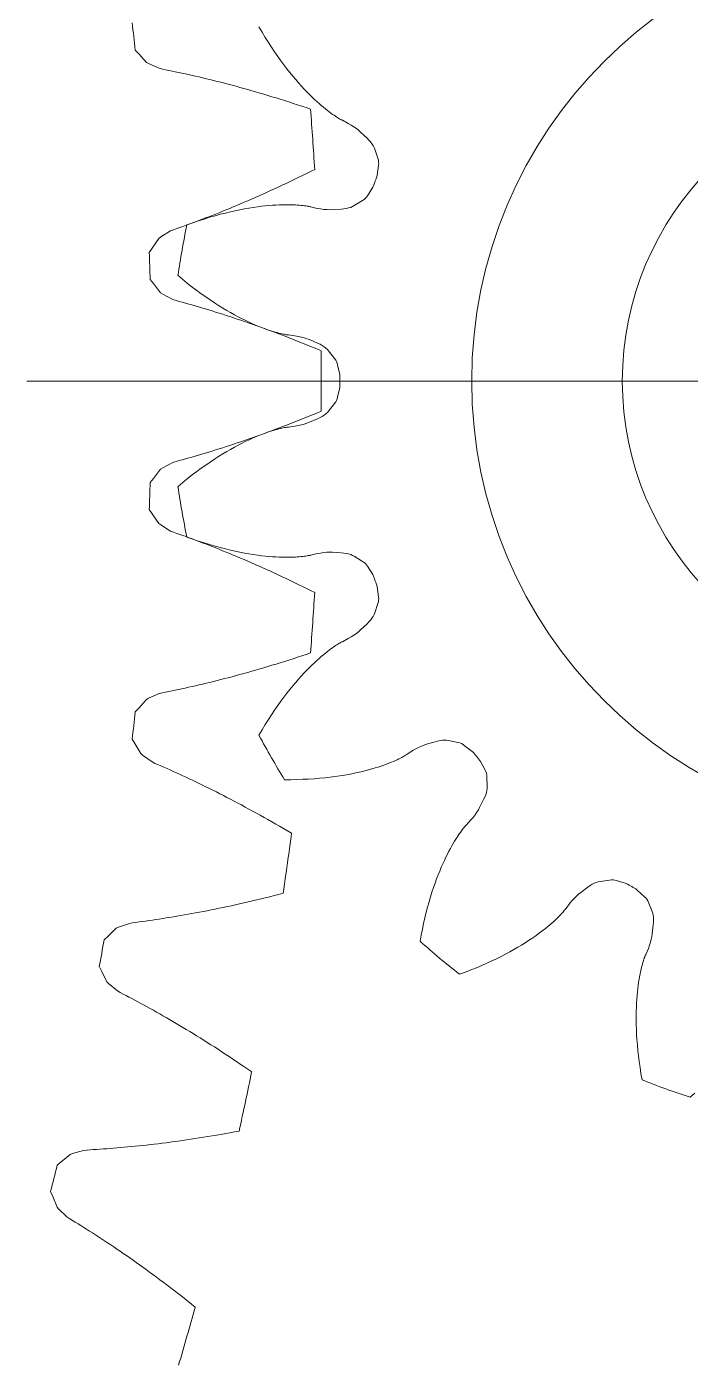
# Model space of a CAD drawing. Header units: millimetres. Extents: x 278858 to 279223, y 218711 to 219074.
# Drawn here: x 278971.36 to 278980.17, y 218907.76 to 218925.53 of the extents above; entities that cross this region are included whole.
import ezdxf

# ---------------------------------------------------------------- set-up
doc = ezdxf.new("R2010")
doc.units = ezdxf.units.MM
doc.header["$LTSCALE"] = 2
doc.layers.add('AM_9', color=251, linetype='Continuous', lineweight=15)

msp = doc.modelspace()

# ---------------------------------------------------------------- linework, layer by layer
at = {"layer": 'AM_9'}
for p, q in [((278974.445, 218925.53), (278974.487, 218925.459)), ((278974.487, 218925.459), (278974.529, 218925.39)), ((278974.529, 218925.39), (278974.57, 218925.323)), ((278972.848, 218925.171), (278972.8, 218925.221)), ((278974.57, 218925.323), (278974.612, 218925.259)), ((278974.612, 218925.259), (278974.653, 218925.197)), ((278974.653, 218925.197), (278974.694, 218925.137)), ((278972.951, 218925.057), (278972.848, 218925.171)), ((278972.979, 218925.041), (278972.951, 218925.057)), ((278973.12, 218924.979), (278972.979, 218925.041)), ((278974.694, 218925.137), (278974.735, 218925.08)), ((278974.735, 218925.08), (278974.776, 218925.025)), ((278974.776, 218925.025), (278974.816, 218924.973)), ((278973.162, 218924.968), (278973.12, 218924.979)), ((278973.204, 218924.96), (278973.162, 218924.968)), ((278973.247, 218924.952), (278973.204, 218924.96)), ((278973.29, 218924.943), (278973.247, 218924.952)), ((278973.333, 218924.934), (278973.29, 218924.943)), ((278973.377, 218924.925), (278973.333, 218924.934)), ((278973.421, 218924.915), (278973.377, 218924.925)), ((278973.466, 218924.905), (278973.421, 218924.915)), ((278973.511, 218924.895), (278973.466, 218924.905)), ((278973.557, 218924.885), (278973.511, 218924.895)), ((278973.603, 218924.874), (278973.557, 218924.885)), ((278973.65, 218924.864), (278973.603, 218924.874)), ((278973.697, 218924.852), (278973.65, 218924.864)), ((278973.744, 218924.841), (278973.697, 218924.852)), ((278973.792, 218924.829), (278973.744, 218924.841)), ((278973.84, 218924.817), (278973.792, 218924.829)), ((278974.816, 218924.973), (278974.855, 218924.922)), ((278974.855, 218924.922), (278974.894, 218924.874)), ((278974.894, 218924.874), (278974.933, 218924.829)), ((278974.933, 218924.829), (278974.971, 218924.785)), ((278973.889, 218924.805), (278973.84, 218924.817)), ((278973.939, 218924.793), (278973.889, 218924.805)), ((278973.988, 218924.78), (278973.939, 218924.793)), ((278974.038, 218924.767), (278973.988, 218924.78)), ((278974.089, 218924.753), (278974.038, 218924.767)), ((278974.14, 218924.74), (278974.089, 218924.753)), ((278974.191, 218924.726), (278974.14, 218924.74)), ((278974.243, 218924.711), (278974.191, 218924.726)), ((278974.295, 218924.697), (278974.243, 218924.711)), ((278974.348, 218924.682), (278974.295, 218924.697)), ((278974.401, 218924.666), (278974.348, 218924.682)), ((278974.455, 218924.651), (278974.401, 218924.666)), ((278974.509, 218924.635), (278974.455, 218924.651)), ((278974.971, 218924.785), (278975.008, 218924.744)), ((278975.008, 218924.744), (278975.044, 218924.704)), ((278975.044, 218924.704), (278975.08, 218924.667)), ((278975.08, 218924.667), (278975.114, 218924.632)), ((278974.563, 218924.619), (278974.509, 218924.635)), ((278974.618, 218924.602), (278974.563, 218924.619)), ((278974.673, 218924.585), (278974.618, 218924.602)), ((278974.728, 218924.568), (278974.673, 218924.585)), ((278974.784, 218924.551), (278974.728, 218924.568)), ((278974.841, 218924.533), (278974.784, 218924.551)), ((278974.898, 218924.514), (278974.841, 218924.533)), ((278974.955, 218924.496), (278974.898, 218924.514)), ((278975.013, 218924.477), (278974.955, 218924.496)), ((278975.071, 218924.458), (278975.013, 218924.477)), ((278975.114, 218924.632), (278975.148, 218924.599)), ((278975.148, 218924.599), (278975.181, 218924.567)), ((278975.181, 218924.567), (278975.213, 218924.538)), ((278975.213, 218924.538), (278975.243, 218924.511)), ((278975.243, 218924.511), (278975.273, 218924.485)), ((278975.273, 218924.485), (278975.301, 218924.461)), ((278975.129, 218924.438), (278975.071, 218924.458)), ((278975.301, 218924.461), (278975.328, 218924.44)), ((278975.328, 218924.44), (278975.353, 218924.419)), ((278975.353, 218924.419), (278975.378, 218924.401)), ((278975.378, 218924.401), (278975.401, 218924.384)), ((278975.401, 218924.384), (278975.422, 218924.368)), ((278975.422, 218924.368), (278975.442, 218924.355)), ((278975.442, 218924.355), (278975.461, 218924.342)), ((278975.461, 218924.342), (278975.478, 218924.331)), ((278975.478, 218924.331), (278975.493, 218924.322)), ((278975.493, 218924.322), (278975.507, 218924.313)), ((278975.507, 218924.313), (278975.519, 218924.306)), ((278975.519, 218924.306), (278975.529, 218924.301)), ((278975.529, 218924.301), (278975.538, 218924.296)), ((278975.538, 218924.296), (278975.544, 218924.293)), ((278975.544, 218924.293), (278975.549, 218924.29)), ((278975.549, 218924.29), (278975.553, 218924.289)), ((278975.553, 218924.289), (278975.631, 218924.248)), ((278975.631, 218924.248), (278975.67, 218924.226)), ((278975.67, 218924.226), (278975.706, 218924.203)), ((278975.706, 218924.203), (278975.739, 218924.18)), ((278975.739, 218924.18), (278975.768, 218924.156)), ((278975.768, 218924.156), (278975.795, 218924.133)), ((278975.795, 218924.133), (278975.881, 218924.052)), ((278975.881, 218924.052), (278975.906, 218924.027)), ((278975.906, 218924.027), (278975.928, 218924.002)), ((278975.928, 218924.002), (278975.946, 218923.977)), ((278975.946, 218923.977), (278975.961, 218923.953)), ((278975.961, 218923.953), (278975.974, 218923.929)), ((278975.974, 218923.929), (278975.983, 218923.906)), ((278975.983, 218923.906), (278976.024, 218923.784)), ((278976.024, 218923.784), (278976.031, 218923.759)), ((278976.031, 218923.759), (278976.034, 218923.736)), ((278975.021, 218923.555), (278975.075, 218923.581)), ((278975.075, 218923.581), (278975.13, 218923.609)), ((278975.13, 218923.609), (278975.185, 218923.636)), ((278976.033, 218923.692), (278976.015, 218923.561)), ((278976.035, 218923.713), (278976.033, 218923.692)), ((278976.034, 218923.736), (278976.035, 218923.713)), ((278974.65, 218923.378), (278974.702, 218923.402)), ((278974.702, 218923.402), (278974.754, 218923.427)), ((278974.754, 218923.427), (278974.807, 218923.452)), ((278974.807, 218923.452), (278974.86, 218923.477)), ((278974.86, 218923.477), (278974.913, 218923.502)), ((278974.913, 218923.502), (278974.967, 218923.528)), ((278974.967, 218923.528), (278975.021, 218923.555)), ((278975.956, 218923.399), (278975.886, 218923.288)), ((278975.966, 218923.419), (278975.956, 218923.399)), ((278975.974, 218923.44), (278975.966, 218923.419)), ((278976.01, 218923.54), (278976.003, 218923.518)), ((278976.015, 218923.561), (278976.01, 218923.54)), ((278974.247, 218923.2), (278974.296, 218923.221)), ((278974.296, 218923.221), (278974.346, 218923.242)), ((278974.346, 218923.242), (278974.395, 218923.264)), ((278974.395, 218923.264), (278974.446, 218923.286)), ((278974.446, 218923.286), (278974.496, 218923.309)), ((278974.496, 218923.309), (278974.547, 218923.331)), ((278974.547, 218923.331), (278974.598, 218923.355)), ((278974.598, 218923.355), (278974.65, 218923.378)), ((278975.82, 218923.223), (278975.71, 218923.156)), ((278975.84, 218923.237), (278975.82, 218923.223)), ((278975.858, 218923.253), (278975.84, 218923.237)), ((278975.874, 218923.27), (278975.858, 218923.253)), ((278975.886, 218923.288), (278975.874, 218923.27)), ((278973.824, 218923.026), (278973.87, 218923.044)), ((278973.87, 218923.044), (278973.916, 218923.062)), ((278973.916, 218923.062), (278973.962, 218923.081)), ((278973.999, 218923.058), (278973.931, 218923.041)), ((278973.962, 218923.081), (278974.009, 218923.1)), ((278974.066, 218923.074), (278973.999, 218923.058)), ((278974.009, 218923.1), (278974.056, 218923.119)), ((278974.056, 218923.119), (278974.103, 218923.139)), ((278974.13, 218923.089), (278974.066, 218923.074)), ((278974.103, 218923.139), (278974.151, 218923.159)), ((278974.193, 218923.102), (278974.13, 218923.089)), ((278974.151, 218923.159), (278974.199, 218923.179)), ((278974.253, 218923.113), (278974.193, 218923.102)), ((278974.199, 218923.179), (278974.247, 218923.2)), ((278974.312, 218923.124), (278974.253, 218923.113)), ((278974.369, 218923.133), (278974.312, 218923.124)), ((278974.425, 218923.141), (278974.369, 218923.133)), ((278974.478, 218923.147), (278974.425, 218923.141)), ((278974.529, 218923.153), (278974.478, 218923.147)), ((278974.578, 218923.158), (278974.529, 218923.153)), ((278974.625, 218923.162), (278974.578, 218923.158)), ((278974.67, 218923.164), (278974.625, 218923.162)), ((278974.713, 218923.166), (278974.67, 218923.164)), ((278974.754, 218923.168), (278974.713, 218923.166)), ((278974.793, 218923.168), (278974.754, 218923.168)), ((278974.83, 218923.168), (278974.793, 218923.168)), ((278974.865, 218923.168), (278974.83, 218923.168)), ((278974.898, 218923.167), (278974.865, 218923.168)), ((278974.928, 218923.166), (278974.898, 218923.167)), ((278974.957, 218923.164), (278974.928, 218923.166)), ((278974.983, 218923.162), (278974.957, 218923.164)), ((278975.007, 218923.159), (278974.983, 218923.162)), ((278975.029, 218923.157), (278975.007, 218923.159)), ((278975.049, 218923.155), (278975.029, 218923.157)), ((278975.067, 218923.152), (278975.049, 218923.155)), ((278975.083, 218923.15), (278975.067, 218923.152)), ((278975.097, 218923.147), (278975.083, 218923.15)), ((278975.108, 218923.145), (278975.097, 218923.147)), ((278975.118, 218923.143), (278975.108, 218923.145)), ((278975.125, 218923.141), (278975.118, 218923.143)), ((278975.131, 218923.14), (278975.125, 218923.141)), ((278975.134, 218923.139), (278975.131, 218923.14)), ((278975.22, 218923.119), (278975.134, 218923.139)), ((278975.264, 218923.112), (278975.22, 218923.119)), ((278975.307, 218923.106), (278975.264, 218923.112)), ((278975.347, 218923.103), (278975.307, 218923.106)), ((278975.384, 218923.102), (278975.347, 218923.103)), ((278975.42, 218923.103), (278975.384, 218923.102)), ((278975.538, 218923.109), (278975.42, 218923.103)), ((278975.573, 218923.112), (278975.538, 218923.109)), ((278975.606, 218923.118), (278975.573, 218923.112)), ((278975.636, 218923.125), (278975.606, 218923.118)), ((278975.663, 218923.133), (278975.636, 218923.125)), ((278975.688, 218923.144), (278975.663, 218923.133)), ((278975.71, 218923.156), (278975.688, 218923.144)), ((278973.352, 218922.851), (278973.392, 218922.865)), ((278973.392, 218922.865), (278973.434, 218922.88)), ((278973.434, 218922.88), (278973.476, 218922.895)), ((278973.476, 218922.895), (278973.518, 218922.91)), ((278973.566, 218922.928), (278973.488, 218922.899)), ((278973.518, 218922.91), (278973.56, 218922.926)), ((278973.56, 218922.926), (278973.603, 218922.942)), ((278973.642, 218922.954), (278973.566, 218922.928)), ((278973.603, 218922.942), (278973.647, 218922.958)), ((278973.717, 218922.978), (278973.642, 218922.954)), ((278973.647, 218922.958), (278973.691, 218922.975)), ((278973.691, 218922.975), (278973.735, 218922.992)), ((278973.79, 218923.001), (278973.717, 218922.978)), ((278973.735, 218922.992), (278973.779, 218923.009)), ((278973.779, 218923.009), (278973.824, 218923.026)), ((278973.861, 218923.022), (278973.79, 218923.001)), ((278973.931, 218923.041), (278973.861, 218923.022)), ((278973.028, 218922.593), (278973.114, 218922.72)), ((278973.114, 218922.72), (278973.14, 218922.74)), ((278973.14, 218922.74), (278973.271, 218922.821)), ((278973.271, 218922.821), (278973.311, 218922.837)), ((278973.311, 218922.837), (278973.352, 218922.851)), ((278972.988, 218922.536), (278973.028, 218922.593)), ((278973.044, 218922.121), (278973, 218922.174)), ((278973.37, 218922.228), (278973.433, 218922.175)), ((278973.433, 218922.175), (278973.496, 218922.124)), ((278973.139, 218922), (278973.044, 218922.121)), ((278973.167, 218921.982), (278973.139, 218922)), ((278973.303, 218921.91), (278973.167, 218921.982)), ((278973.496, 218922.124), (278973.558, 218922.076)), ((278973.558, 218922.076), (278973.619, 218922.03)), ((278973.619, 218922.03), (278973.679, 218921.986)), ((278973.679, 218921.986), (278973.738, 218921.944)), ((278973.344, 218921.897), (278973.303, 218921.91)), ((278973.385, 218921.885), (278973.344, 218921.897)), ((278973.427, 218921.874), (278973.385, 218921.885)), ((278973.469, 218921.862), (278973.427, 218921.874)), ((278973.512, 218921.85), (278973.469, 218921.862)), ((278973.555, 218921.838), (278973.512, 218921.85)), ((278973.599, 218921.825), (278973.555, 218921.838)), ((278973.643, 218921.812), (278973.599, 218921.825)), ((278973.687, 218921.799), (278973.643, 218921.812)), ((278973.732, 218921.786), (278973.687, 218921.799)), ((278973.738, 218921.944), (278973.796, 218921.904)), ((278973.796, 218921.904), (278973.853, 218921.867)), ((278973.853, 218921.867), (278973.908, 218921.831)), ((278973.908, 218921.831), (278973.963, 218921.797)), ((278973.777, 218921.772), (278973.732, 218921.786)), ((278973.823, 218921.758), (278973.777, 218921.772)), ((278973.869, 218921.744), (278973.823, 218921.758)), ((278973.916, 218921.729), (278973.869, 218921.744)), ((278973.963, 218921.714), (278973.916, 218921.729)), ((278973.963, 218921.797), (278974.016, 218921.765)), ((278974.01, 218921.699), (278973.963, 218921.714)), ((278974.058, 218921.683), (278974.01, 218921.699)), ((278974.016, 218921.765), (278974.068, 218921.736)), ((278974.106, 218921.667), (278974.058, 218921.683)), ((278974.068, 218921.736), (278974.118, 218921.708)), ((278974.155, 218921.651), (278974.106, 218921.667)), ((278974.118, 218921.708), (278974.167, 218921.681)), ((278974.204, 218921.634), (278974.155, 218921.651)), ((278974.167, 218921.681), (278974.215, 218921.657)), ((278974.253, 218921.617), (278974.204, 218921.634)), ((278974.215, 218921.657), (278974.261, 218921.634)), ((278974.261, 218921.634), (278974.306, 218921.613)), ((278974.303, 218921.6), (278974.253, 218921.617)), ((278974.354, 218921.583), (278974.303, 218921.6)), ((278974.306, 218921.613), (278974.349, 218921.593)), ((278974.349, 218921.593), (278974.39, 218921.575)), ((278974.404, 218921.565), (278974.354, 218921.583)), ((278974.39, 218921.575), (278974.43, 218921.558)), ((278974.455, 218921.547), (278974.404, 218921.565)), ((278974.43, 218921.558), (278974.468, 218921.543)), ((278974.507, 218921.528), (278974.455, 218921.547)), ((278974.468, 218921.543), (278974.504, 218921.529)), ((278974.504, 218921.529), (278974.539, 218921.516)), ((278974.559, 218921.509), (278974.507, 218921.528)), ((278974.539, 218921.516), (278974.572, 218921.505)), ((278974.611, 218921.49), (278974.559, 218921.509)), ((278974.572, 218921.505), (278974.603, 218921.495)), ((278974.603, 218921.495), (278974.632, 218921.486)), ((278974.664, 218921.47), (278974.611, 218921.49)), ((278974.632, 218921.486), (278974.659, 218921.478)), ((278974.659, 218921.478), (278974.685, 218921.47)), ((278974.717, 218921.45), (278974.664, 218921.47)), ((278974.685, 218921.47), (278974.708, 218921.464)), ((278974.708, 218921.464), (278974.73, 218921.459)), ((278974.77, 218921.43), (278974.717, 218921.45)), ((278974.73, 218921.459), (278974.75, 218921.455)), ((278974.75, 218921.455), (278974.767, 218921.451)), ((278974.767, 218921.451), (278974.783, 218921.448)), ((278974.783, 218921.448), (278974.797, 218921.445)), ((278974.797, 218921.445), (278974.808, 218921.443)), ((278974.808, 218921.443), (278974.818, 218921.442)), ((278974.824, 218921.409), (278974.77, 218921.43)), ((278974.818, 218921.442), (278974.826, 218921.441)), ((278974.879, 218921.388), (278974.824, 218921.409)), ((278974.826, 218921.441), (278974.831, 218921.44)), ((278974.831, 218921.44), (278974.835, 218921.44)), ((278974.835, 218921.44), (278974.922, 218921.429)), ((278974.933, 218921.367), (278974.879, 218921.388)), ((278974.922, 218921.429), (278974.966, 218921.421)), ((278974.988, 218921.345), (278974.933, 218921.367)), ((278974.966, 218921.421), (278975.008, 218921.412)), ((278975.044, 218921.323), (278974.988, 218921.345)), ((278975.008, 218921.412), (278975.047, 218921.401)), ((278975.1, 218921.3), (278975.044, 218921.323)), ((278975.047, 218921.401), (278975.082, 218921.389)), ((278975.082, 218921.389), (278975.115, 218921.377)), ((278975.156, 218921.277), (278975.1, 218921.3)), ((278975.115, 218921.377), (278975.224, 218921.33)), ((278975.212, 218921.254), (278975.156, 218921.277)), ((278975.224, 218921.33), (278975.256, 218921.315)), ((278975.256, 218921.315), (278975.285, 218921.299)), ((278975.285, 218921.299), (278975.311, 218921.282)), ((278975.311, 218921.282), (278975.334, 218921.264)), ((278975.269, 218921.23), (278975.212, 218921.254)), ((278975.334, 218921.264), (278975.353, 218921.246)), ((278975.353, 218921.246), (278975.37, 218921.227)), ((278975.37, 218921.227), (278975.45, 218921.127)), ((278975.45, 218921.127), (278975.465, 218921.106)), ((278975.465, 218921.106), (278975.476, 218921.086)), ((278975.476, 218921.086), (278975.485, 218921.064)), ((278975.485, 218921.064), (278975.49, 218921.043)), ((278975.49, 218921.043), (278975.518, 218920.915)), ((278975.518, 218920.915), (278975.521, 218920.893)), ((278983.271, 218920.828), (278971.361, 218920.828)), ((278975.518, 218920.742), (278975.49, 218920.614)), ((278975.521, 218920.764), (278975.518, 218920.742)), ((278975.521, 218920.893), (278975.521, 218920.87)), ((278975.521, 218920.787), (278975.521, 218920.764)), ((278975.476, 218920.571), (278975.465, 218920.55)), ((278975.485, 218920.592), (278975.476, 218920.571)), ((278975.49, 218920.614), (278975.485, 218920.592)), ((278975.1, 218920.357), (278975.156, 218920.38)), ((278975.156, 218920.38), (278975.212, 218920.403)), ((278975.212, 218920.403), (278975.269, 218920.427)), ((278975.334, 218920.392), (278975.311, 218920.375)), ((278975.353, 218920.411), (278975.334, 218920.392)), ((278975.37, 218920.429), (278975.353, 218920.411)), ((278975.45, 218920.53), (278975.37, 218920.429)), ((278975.465, 218920.55), (278975.45, 218920.53)), ((278974.664, 218920.187), (278974.717, 218920.207)), ((278974.717, 218920.207), (278974.77, 218920.227)), ((278974.75, 218920.202), (278974.73, 218920.198)), ((278974.767, 218920.206), (278974.75, 218920.202)), ((278974.783, 218920.209), (278974.767, 218920.206)), ((278974.77, 218920.227), (278974.824, 218920.248)), ((278974.797, 218920.212), (278974.783, 218920.209)), ((278974.808, 218920.213), (278974.797, 218920.212)), ((278974.818, 218920.215), (278974.808, 218920.213)), ((278974.826, 218920.216), (278974.818, 218920.215)), ((278974.824, 218920.248), (278974.879, 218920.269)), ((278974.831, 218920.216), (278974.826, 218920.216)), ((278974.835, 218920.217), (278974.831, 218920.216)), ((278974.922, 218920.228), (278974.835, 218920.217)), ((278974.879, 218920.269), (278974.933, 218920.29)), ((278974.966, 218920.236), (278974.922, 218920.228)), ((278974.933, 218920.29), (278974.988, 218920.312)), ((278975.008, 218920.245), (278974.966, 218920.236)), ((278974.988, 218920.312), (278975.044, 218920.334)), ((278975.047, 218920.256), (278975.008, 218920.245)), ((278975.044, 218920.334), (278975.1, 218920.357)), ((278975.082, 218920.267), (278975.047, 218920.256)), ((278975.115, 218920.28), (278975.082, 218920.267)), ((278975.224, 218920.327), (278975.115, 218920.28)), ((278975.256, 218920.342), (278975.224, 218920.327)), ((278975.285, 218920.358), (278975.256, 218920.342)), ((278975.311, 218920.375), (278975.285, 218920.358)), ((278974.155, 218920.006), (278974.204, 218920.022)), ((278974.204, 218920.022), (278974.253, 218920.039)), ((278974.261, 218920.023), (278974.215, 218920)), ((278974.253, 218920.039), (278974.303, 218920.057)), ((278974.306, 218920.044), (278974.261, 218920.023)), ((278974.303, 218920.057), (278974.354, 218920.074)), ((278974.349, 218920.064), (278974.306, 218920.044)), ((278974.39, 218920.082), (278974.349, 218920.064)), ((278974.354, 218920.074), (278974.404, 218920.092)), ((278974.43, 218920.099), (278974.39, 218920.082)), ((278974.404, 218920.092), (278974.455, 218920.11)), ((278974.468, 218920.114), (278974.43, 218920.099)), ((278974.455, 218920.11), (278974.507, 218920.129)), ((278974.504, 218920.128), (278974.468, 218920.114)), ((278974.539, 218920.14), (278974.504, 218920.128)), ((278974.507, 218920.129), (278974.559, 218920.148)), ((278974.572, 218920.152), (278974.539, 218920.14)), ((278974.559, 218920.148), (278974.611, 218920.167)), ((278974.603, 218920.162), (278974.572, 218920.152)), ((278974.632, 218920.171), (278974.603, 218920.162)), ((278974.611, 218920.167), (278974.664, 218920.187)), ((278974.659, 218920.179), (278974.632, 218920.171)), ((278974.685, 218920.186), (278974.659, 218920.179)), ((278974.708, 218920.193), (278974.685, 218920.186)), ((278974.73, 218920.198), (278974.708, 218920.193)), ((278973.599, 218919.831), (278973.643, 218919.844)), ((278973.643, 218919.844), (278973.687, 218919.857)), ((278973.687, 218919.857), (278973.732, 218919.871)), ((278973.732, 218919.871), (278973.777, 218919.885)), ((278973.777, 218919.885), (278973.823, 218919.899)), ((278973.823, 218919.899), (278973.869, 218919.913)), ((278973.869, 218919.913), (278973.916, 218919.928)), ((278973.963, 218919.86), (278973.908, 218919.826)), ((278973.916, 218919.928), (278973.963, 218919.943)), ((278973.963, 218919.943), (278974.01, 218919.958)), ((278974.016, 218919.891), (278973.963, 218919.86)), ((278974.01, 218919.958), (278974.058, 218919.974)), ((278974.068, 218919.921), (278974.016, 218919.891)), ((278974.058, 218919.974), (278974.106, 218919.99)), ((278974.118, 218919.949), (278974.068, 218919.921)), ((278974.106, 218919.99), (278974.155, 218920.006)), ((278974.167, 218919.976), (278974.118, 218919.949)), ((278974.215, 218920), (278974.167, 218919.976)), ((278973.139, 218919.657), (278973.167, 218919.675)), ((278973.167, 218919.675), (278973.303, 218919.746)), ((278973.303, 218919.746), (278973.344, 218919.76)), ((278973.344, 218919.76), (278973.385, 218919.771)), ((278973.385, 218919.771), (278973.427, 218919.783)), ((278973.427, 218919.783), (278973.469, 218919.795)), ((278973.469, 218919.795), (278973.512, 218919.807)), ((278973.512, 218919.807), (278973.555, 218919.819)), ((278973.555, 218919.819), (278973.599, 218919.831)), ((278973.679, 218919.671), (278973.619, 218919.627)), ((278973.738, 218919.713), (278973.679, 218919.671)), ((278973.796, 218919.753), (278973.738, 218919.713)), ((278973.853, 218919.79), (278973.796, 218919.753)), ((278973.908, 218919.826), (278973.853, 218919.79)), ((278973, 218919.483), (278973.044, 218919.536)), ((278973.044, 218919.536), (278973.139, 218919.657)), ((278973.496, 218919.532), (278973.433, 218919.482)), ((278973.558, 218919.581), (278973.496, 218919.532)), ((278973.619, 218919.627), (278973.558, 218919.581)), ((278973.433, 218919.482), (278973.37, 218919.429)), ((278973.028, 218919.064), (278972.988, 218919.121)), ((278973.114, 218918.937), (278973.028, 218919.064)), ((278973.14, 218918.917), (278973.114, 218918.937)), ((278973.271, 218918.836), (278973.14, 218918.917)), ((278973.311, 218918.82), (278973.271, 218918.836)), ((278973.352, 218918.806), (278973.311, 218918.82)), ((278973.392, 218918.791), (278973.352, 218918.806)), ((278973.434, 218918.777), (278973.392, 218918.791)), ((278973.476, 218918.762), (278973.434, 218918.777)), ((278973.518, 218918.746), (278973.476, 218918.762)), ((278973.488, 218918.757), (278973.566, 218918.729)), ((278973.56, 218918.731), (278973.518, 218918.746)), ((278973.603, 218918.715), (278973.56, 218918.731)), ((278973.566, 218918.729), (278973.642, 218918.703)), ((278973.647, 218918.699), (278973.603, 218918.715)), ((278973.642, 218918.703), (278973.717, 218918.679)), ((278973.691, 218918.682), (278973.647, 218918.699)), ((278973.735, 218918.665), (278973.691, 218918.682)), ((278973.717, 218918.679), (278973.79, 218918.656)), ((278973.779, 218918.648), (278973.735, 218918.665)), ((278973.824, 218918.63), (278973.779, 218918.648)), ((278973.79, 218918.656), (278973.861, 218918.635)), ((278973.87, 218918.613), (278973.824, 218918.63)), ((278973.861, 218918.635), (278973.931, 218918.616)), ((278973.916, 218918.594), (278973.87, 218918.613)), ((278973.931, 218918.616), (278973.999, 218918.599)), ((278973.962, 218918.576), (278973.916, 218918.594)), ((278974.009, 218918.557), (278973.962, 218918.576)), ((278973.999, 218918.599), (278974.066, 218918.583)), ((278974.056, 218918.538), (278974.009, 218918.557)), ((278974.103, 218918.518), (278974.056, 218918.538)), ((278974.066, 218918.583), (278974.13, 218918.568)), ((278974.151, 218918.498), (278974.103, 218918.518)), ((278974.13, 218918.568), (278974.193, 218918.555)), ((278974.199, 218918.478), (278974.151, 218918.498)), ((278974.193, 218918.555), (278974.253, 218918.543)), ((278974.247, 218918.457), (278974.199, 218918.478)), ((278974.296, 218918.436), (278974.247, 218918.457)), ((278974.253, 218918.543), (278974.312, 218918.533)), ((278974.346, 218918.415), (278974.296, 218918.436)), ((278974.312, 218918.533), (278974.369, 218918.524)), ((278974.369, 218918.524), (278974.425, 218918.516)), ((278974.425, 218918.516), (278974.478, 218918.509)), ((278974.478, 218918.509), (278974.529, 218918.504)), ((278974.529, 218918.504), (278974.578, 218918.499)), ((278974.578, 218918.499), (278974.625, 218918.495)), ((278974.625, 218918.495), (278974.67, 218918.492)), ((278974.67, 218918.492), (278974.713, 218918.49)), ((278974.713, 218918.49), (278974.754, 218918.489)), ((278974.754, 218918.489), (278974.793, 218918.488)), ((278974.793, 218918.488), (278974.83, 218918.488)), ((278974.83, 218918.488), (278974.865, 218918.489)), ((278974.865, 218918.489), (278974.898, 218918.49)), ((278974.898, 218918.49), (278974.928, 218918.491)), ((278974.928, 218918.491), (278974.957, 218918.493)), ((278974.957, 218918.493), (278974.983, 218918.495)), ((278974.983, 218918.495), (278975.007, 218918.497)), ((278975.007, 218918.497), (278975.029, 218918.5)), ((278975.029, 218918.5), (278975.049, 218918.502)), ((278975.049, 218918.502), (278975.067, 218918.505)), ((278975.067, 218918.505), (278975.083, 218918.507)), ((278975.083, 218918.507), (278975.097, 218918.51)), ((278975.097, 218918.51), (278975.108, 218918.512)), ((278975.108, 218918.512), (278975.118, 218918.514)), ((278975.118, 218918.514), (278975.125, 218918.515)), ((278975.125, 218918.515), (278975.131, 218918.517)), ((278975.131, 218918.517), (278975.134, 218918.518)), ((278975.134, 218918.518), (278975.22, 218918.537)), ((278975.22, 218918.537), (278975.264, 218918.545)), ((278975.264, 218918.545), (278975.307, 218918.55)), ((278975.307, 218918.55), (278975.347, 218918.554)), ((278975.347, 218918.554), (278975.384, 218918.555)), ((278975.384, 218918.555), (278975.42, 218918.554)), ((278975.42, 218918.554), (278975.538, 218918.548)), ((278975.538, 218918.548), (278975.573, 218918.544)), ((278975.573, 218918.544), (278975.606, 218918.539)), ((278975.606, 218918.539), (278975.636, 218918.532)), ((278975.636, 218918.532), (278975.663, 218918.523)), ((278975.663, 218918.523), (278975.688, 218918.513)), ((278975.688, 218918.513), (278975.71, 218918.501)), ((278975.71, 218918.501), (278975.82, 218918.434)), ((278975.82, 218918.434), (278975.84, 218918.42)), ((278974.395, 218918.393), (278974.346, 218918.415)), ((278974.446, 218918.371), (278974.395, 218918.393)), ((278974.496, 218918.348), (278974.446, 218918.371)), ((278974.547, 218918.325), (278974.496, 218918.348)), ((278974.598, 218918.302), (278974.547, 218918.325)), ((278974.65, 218918.278), (278974.598, 218918.302)), ((278974.702, 218918.254), (278974.65, 218918.278)), ((278974.754, 218918.23), (278974.702, 218918.254)), ((278975.84, 218918.42), (278975.858, 218918.404)), ((278975.858, 218918.404), (278975.874, 218918.387)), ((278975.874, 218918.387), (278975.886, 218918.369)), ((278975.886, 218918.369), (278975.956, 218918.258)), ((278975.956, 218918.258), (278975.966, 218918.238)), ((278974.807, 218918.205), (278974.754, 218918.23)), ((278974.86, 218918.18), (278974.807, 218918.205)), ((278974.913, 218918.154), (278974.86, 218918.18)), ((278974.967, 218918.128), (278974.913, 218918.154)), ((278975.021, 218918.102), (278974.967, 218918.128)), ((278975.075, 218918.075), (278975.021, 218918.102)), ((278975.13, 218918.048), (278975.075, 218918.075)), ((278975.966, 218918.238), (278975.974, 218918.217)), ((278976.003, 218918.139), (278976.01, 218918.117)), ((278976.01, 218918.117), (278976.015, 218918.096)), ((278976.015, 218918.096), (278976.033, 218917.965)), ((278975.185, 218918.021), (278975.13, 218918.048)), ((278976.031, 218917.897), (278976.024, 218917.873)), ((278976.034, 218917.921), (278976.031, 218917.897)), ((278976.033, 218917.965), (278976.035, 218917.943)), ((278976.035, 218917.943), (278976.034, 218917.921)), ((278975.974, 218917.728), (278975.961, 218917.704)), ((278975.983, 218917.751), (278975.974, 218917.728)), ((278976.024, 218917.873), (278975.983, 218917.751)), ((278975.881, 218917.605), (278975.795, 218917.524)), ((278975.906, 218917.63), (278975.881, 218917.605)), ((278975.928, 218917.655), (278975.906, 218917.63)), ((278975.946, 218917.68), (278975.928, 218917.655)), ((278975.961, 218917.704), (278975.946, 218917.68)), ((278975.538, 218917.361), (278975.529, 218917.356)), ((278975.544, 218917.364), (278975.538, 218917.361)), ((278975.549, 218917.367), (278975.544, 218917.364)), ((278975.553, 218917.368), (278975.549, 218917.367)), ((278975.631, 218917.408), (278975.553, 218917.368)), ((278975.67, 218917.431), (278975.631, 218917.408)), ((278975.706, 218917.454), (278975.67, 218917.431)), ((278975.739, 218917.477), (278975.706, 218917.454)), ((278975.768, 218917.5), (278975.739, 218917.477)), ((278975.795, 218917.524), (278975.768, 218917.5)), ((278974.955, 218917.161), (278975.013, 218917.18)), ((278975.013, 218917.18), (278975.071, 218917.199)), ((278975.071, 218917.199), (278975.129, 218917.219)), ((278975.301, 218917.195), (278975.273, 218917.172)), ((278975.328, 218917.217), (278975.301, 218917.195)), ((278975.353, 218917.238), (278975.328, 218917.217)), ((278975.378, 218917.256), (278975.353, 218917.238)), ((278975.401, 218917.273), (278975.378, 218917.256)), ((278975.422, 218917.288), (278975.401, 218917.273)), ((278975.442, 218917.302), (278975.422, 218917.288)), ((278975.461, 218917.315), (278975.442, 218917.302)), ((278975.478, 218917.326), (278975.461, 218917.315)), ((278975.493, 218917.335), (278975.478, 218917.326)), ((278975.507, 218917.343), (278975.493, 218917.335)), ((278975.519, 218917.35), (278975.507, 218917.343)), ((278975.529, 218917.356), (278975.519, 218917.35)), ((278974.401, 218916.99), (278974.455, 218917.006)), ((278974.455, 218917.006), (278974.509, 218917.022)), ((278974.509, 218917.022), (278974.563, 218917.038)), ((278974.563, 218917.038), (278974.618, 218917.055)), ((278974.618, 218917.055), (278974.673, 218917.071)), ((278974.673, 218917.071), (278974.728, 218917.089)), ((278974.728, 218917.089), (278974.784, 218917.106)), ((278974.784, 218917.106), (278974.841, 218917.124)), ((278974.841, 218917.124), (278974.898, 218917.142)), ((278974.898, 218917.142), (278974.955, 218917.161)), ((278975.114, 218917.025), (278975.08, 218916.99)), ((278975.148, 218917.058), (278975.114, 218917.025)), ((278975.181, 218917.089), (278975.148, 218917.058)), ((278975.213, 218917.119), (278975.181, 218917.089)), ((278975.243, 218917.146), (278975.213, 218917.119)), ((278975.273, 218917.172), (278975.243, 218917.146)), ((278973.744, 218916.816), (278973.792, 218916.827)), ((278973.792, 218916.827), (278973.84, 218916.839)), ((278973.84, 218916.839), (278973.889, 218916.852)), ((278973.889, 218916.852), (278973.939, 218916.864)), ((278973.939, 218916.864), (278973.988, 218916.877)), ((278973.988, 218916.877), (278974.038, 218916.89)), ((278974.038, 218916.89), (278974.089, 218916.903)), ((278974.089, 218916.903), (278974.14, 218916.917)), ((278974.14, 218916.917), (278974.191, 218916.931)), ((278974.191, 218916.931), (278974.243, 218916.945)), ((278974.243, 218916.945), (278974.295, 218916.96)), ((278974.295, 218916.96), (278974.348, 218916.975)), ((278974.348, 218916.975), (278974.401, 218916.99)), ((278974.933, 218916.828), (278974.894, 218916.782)), ((278974.971, 218916.872), (278974.933, 218916.828)), ((278975.008, 218916.913), (278974.971, 218916.872)), ((278975.044, 218916.953), (278975.008, 218916.913)), ((278975.08, 218916.99), (278975.044, 218916.953)), ((278972.979, 218916.616), (278973.12, 218916.678)), ((278973.12, 218916.678), (278973.162, 218916.688)), ((278973.162, 218916.688), (278973.204, 218916.697)), ((278973.204, 218916.697), (278973.247, 218916.705)), ((278973.247, 218916.705), (278973.29, 218916.714)), ((278973.29, 218916.714), (278973.333, 218916.723)), ((278973.333, 218916.723), (278973.377, 218916.732)), ((278973.377, 218916.732), (278973.421, 218916.742)), ((278973.421, 218916.742), (278973.466, 218916.751)), ((278973.466, 218916.751), (278973.511, 218916.762)), ((278973.511, 218916.762), (278973.557, 218916.772)), ((278973.557, 218916.772), (278973.603, 218916.782)), ((278973.603, 218916.782), (278973.65, 218916.793)), ((278973.65, 218916.793), (278973.697, 218916.804)), ((278973.697, 218916.804), (278973.744, 218916.816)), ((278974.816, 218916.684), (278974.776, 218916.632)), ((278974.855, 218916.734), (278974.816, 218916.684)), ((278974.894, 218916.782), (278974.855, 218916.734)), ((278972.8, 218916.435), (278972.848, 218916.486)), ((278972.848, 218916.486), (278972.951, 218916.6)), ((278972.951, 218916.6), (278972.979, 218916.616)), ((278974.694, 218916.52), (278974.653, 218916.46)), ((278974.735, 218916.577), (278974.694, 218916.52)), ((278974.776, 218916.632), (278974.735, 218916.577)), ((278974.57, 218916.334), (278974.529, 218916.267)), ((278974.612, 218916.398), (278974.57, 218916.334)), ((278974.653, 218916.46), (278974.612, 218916.398)), ((278974.487, 218916.198), (278974.445, 218916.126)), ((278974.529, 218916.267), (278974.487, 218916.198)), ((278972.798, 218916.016), (278972.762, 218916.075)), ((278972.875, 218915.883), (278972.798, 218916.016)), ((278976.489, 218915.922), (278976.528, 218915.944)), ((278976.528, 218915.944), (278976.566, 218915.964)), ((278976.566, 218915.964), (278976.603, 218915.981)), ((278976.603, 218915.981), (278976.638, 218915.995)), ((278976.638, 218915.995), (278976.671, 218916.006)), ((278976.671, 218916.006), (278976.784, 218916.04)), ((278976.784, 218916.04), (278976.818, 218916.049)), ((278976.818, 218916.049), (278976.851, 218916.056)), ((278976.851, 218916.056), (278976.882, 218916.059)), ((278976.882, 218916.059), (278976.91, 218916.06)), ((278976.91, 218916.06), (278976.937, 218916.059)), ((278976.937, 218916.059), (278976.962, 218916.055)), ((278976.962, 218916.055), (278977.088, 218916.03)), ((278977.088, 218916.03), (278977.112, 218916.024)), ((278977.112, 218916.024), (278977.135, 218916.015)), ((278977.135, 218916.015), (278977.155, 218916.004)), ((278977.155, 218916.004), (278977.172, 218915.991)), ((278977.172, 218915.991), (278977.277, 218915.911)), ((278972.9, 218915.861), (278972.875, 218915.883)), ((278973.025, 218915.772), (278972.9, 218915.861)), ((278973.064, 218915.753), (278973.025, 218915.772)), ((278976.172, 218915.755), (278976.202, 218915.767)), ((278976.202, 218915.767), (278976.231, 218915.779)), ((278976.231, 218915.779), (278976.257, 218915.79)), ((278976.257, 218915.79), (278976.281, 218915.801)), ((278976.281, 218915.801), (278976.303, 218915.812)), ((278976.303, 218915.812), (278976.323, 218915.821)), ((278976.323, 218915.821), (278976.341, 218915.831)), ((278976.341, 218915.831), (278976.357, 218915.839)), ((278976.357, 218915.839), (278976.371, 218915.847)), ((278976.371, 218915.847), (278976.383, 218915.854)), ((278976.383, 218915.854), (278976.393, 218915.86)), ((278976.393, 218915.86), (278976.401, 218915.865)), ((278976.401, 218915.865), (278976.408, 218915.869)), ((278976.408, 218915.869), (278976.412, 218915.872)), ((278976.412, 218915.872), (278976.415, 218915.874)), ((278976.415, 218915.874), (278976.489, 218915.922)), ((278977.277, 218915.911), (278977.293, 218915.896)), ((278977.293, 218915.896), (278977.307, 218915.879)), ((278977.361, 218915.815), (278977.376, 218915.797)), ((278977.376, 218915.797), (278977.388, 218915.779)), ((278977.388, 218915.779), (278977.449, 218915.662)), ((278973.103, 218915.736), (278973.064, 218915.753)), ((278973.143, 218915.719), (278973.103, 218915.736)), ((278973.183, 218915.701), (278973.143, 218915.719)), ((278973.224, 218915.683), (278973.183, 218915.701)), ((278973.265, 218915.665), (278973.224, 218915.683)), ((278973.306, 218915.646), (278973.265, 218915.665)), ((278973.348, 218915.628), (278973.306, 218915.646)), ((278973.39, 218915.608), (278973.348, 218915.628)), ((278973.433, 218915.589), (278973.39, 218915.608)), ((278973.476, 218915.569), (278973.433, 218915.589)), ((278975.454, 218915.578), (278975.518, 218915.587)), ((278975.518, 218915.587), (278975.579, 218915.597)), ((278975.579, 218915.597), (278975.638, 218915.607)), ((278975.638, 218915.607), (278975.694, 218915.618)), ((278975.694, 218915.618), (278975.749, 218915.63)), ((278975.749, 218915.63), (278975.801, 218915.642)), ((278975.801, 218915.642), (278975.851, 218915.654)), ((278975.851, 218915.654), (278975.899, 218915.666)), ((278975.899, 218915.666), (278975.945, 218915.679)), ((278975.945, 218915.679), (278975.988, 218915.692)), ((278975.988, 218915.692), (278976.029, 218915.704)), ((278976.029, 218915.704), (278976.068, 218915.717)), ((278976.068, 218915.717), (278976.105, 218915.73)), ((278976.105, 218915.73), (278976.14, 218915.742)), ((278976.14, 218915.742), (278976.172, 218915.755)), ((278977.449, 218915.662), (278977.458, 218915.643)), ((278977.458, 218915.643), (278977.465, 218915.621)), ((278977.465, 218915.621), (278977.47, 218915.598)), ((278977.47, 218915.598), (278977.472, 218915.573)), ((278973.519, 218915.549), (278973.476, 218915.569)), ((278973.563, 218915.528), (278973.519, 218915.549)), ((278973.607, 218915.507), (278973.563, 218915.528)), ((278973.651, 218915.486), (278973.607, 218915.507)), ((278973.696, 218915.464), (278973.651, 218915.486)), ((278973.741, 218915.442), (278973.696, 218915.464)), ((278973.787, 218915.419), (278973.741, 218915.442)), ((278973.833, 218915.396), (278973.787, 218915.419)), ((278974.786, 218915.536), (278974.869, 218915.536)), ((278974.869, 218915.536), (278974.95, 218915.538)), ((278974.95, 218915.538), (278975.028, 218915.541)), ((278975.028, 218915.541), (278975.105, 218915.544)), ((278975.105, 218915.544), (278975.179, 218915.549)), ((278975.179, 218915.549), (278975.251, 218915.555)), ((278975.251, 218915.555), (278975.321, 218915.562)), ((278975.321, 218915.562), (278975.389, 218915.57)), ((278975.389, 218915.57), (278975.454, 218915.578)), ((278977.474, 218915.419), (278977.471, 218915.392)), ((278977.472, 218915.573), (278977.475, 218915.444)), ((278977.475, 218915.444), (278977.474, 218915.419)), ((278973.879, 218915.373), (278973.833, 218915.396)), ((278973.925, 218915.349), (278973.879, 218915.373)), ((278973.972, 218915.325), (278973.925, 218915.349)), ((278974.02, 218915.301), (278973.972, 218915.325)), ((278974.068, 218915.276), (278974.02, 218915.301)), ((278974.116, 218915.251), (278974.068, 218915.276)), ((278974.164, 218915.226), (278974.116, 218915.251)), ((278974.213, 218915.2), (278974.164, 218915.226)), ((278977.429, 218915.272), (278977.376, 218915.166)), ((278977.444, 218915.304), (278977.429, 218915.272)), ((278977.456, 218915.335), (278977.444, 218915.304)), ((278977.465, 218915.364), (278977.456, 218915.335)), ((278977.471, 218915.392), (278977.465, 218915.364)), ((278974.262, 218915.173), (278974.213, 218915.2)), ((278974.311, 218915.146), (278974.262, 218915.173)), ((278974.361, 218915.119), (278974.311, 218915.146)), ((278974.411, 218915.092), (278974.361, 218915.119)), ((278974.462, 218915.064), (278974.411, 218915.092)), ((278974.513, 218915.035), (278974.462, 218915.064)), ((278977.316, 218915.07), (278977.29, 218915.036)), ((278977.339, 218915.103), (278977.316, 218915.07)), ((278977.359, 218915.135), (278977.339, 218915.103)), ((278977.376, 218915.166), (278977.359, 218915.135)), ((278974.564, 218915.006), (278974.513, 218915.035)), ((278974.615, 218914.977), (278974.564, 218915.006)), ((278974.667, 218914.947), (278974.615, 218914.977)), ((278974.719, 218914.917), (278974.667, 218914.947)), ((278974.772, 218914.887), (278974.719, 218914.917)), ((278974.824, 218914.856), (278974.772, 218914.887)), ((278977.146, 218914.871), (278977.134, 218914.855)), ((278977.157, 218914.886), (278977.146, 218914.871)), ((278977.167, 218914.898), (278977.157, 218914.886)), ((278977.176, 218914.909), (278977.167, 218914.898)), ((278977.184, 218914.918), (278977.176, 218914.909)), ((278977.19, 218914.925), (278977.184, 218914.918)), ((278977.195, 218914.931), (278977.19, 218914.925)), ((278977.199, 218914.935), (278977.195, 218914.931)), ((278977.201, 218914.937), (278977.199, 218914.935)), ((278977.261, 218915.001), (278977.201, 218914.937)), ((278977.29, 218915.036), (278977.261, 218915.001)), ((278974.878, 218914.825), (278974.824, 218914.856)), ((278977.042, 218914.718), (278977.024, 218914.688)), ((278977.059, 218914.746), (278977.042, 218914.718)), ((278977.076, 218914.772), (278977.059, 218914.746)), ((278977.091, 218914.796), (278977.076, 218914.772)), ((278977.106, 218914.817), (278977.091, 218914.796)), ((278977.12, 218914.837), (278977.106, 218914.817)), ((278977.134, 218914.855), (278977.12, 218914.837)), ((278976.948, 218914.548), (278976.928, 218914.507)), ((278976.967, 218914.586), (278976.948, 218914.548)), ((278976.987, 218914.622), (278976.967, 218914.586)), ((278977.006, 218914.656), (278976.987, 218914.622)), ((278977.024, 218914.688), (278977.006, 218914.656)), ((278976.866, 218914.373), (278976.845, 218914.323)), ((278976.887, 218914.42), (278976.866, 218914.373)), ((278976.907, 218914.465), (278976.887, 218914.42)), ((278976.928, 218914.507), (278976.907, 218914.465)), ((278976.783, 218914.161), (278976.763, 218914.103)), ((278976.804, 218914.218), (278976.783, 218914.161)), ((278976.825, 218914.272), (278976.804, 218914.218)), ((278976.845, 218914.323), (278976.825, 218914.272)), ((278978.87, 218914.148), (278978.898, 218914.161)), ((278978.898, 218914.161), (278978.925, 218914.172)), ((278978.925, 218914.172), (278978.95, 218914.18)), ((278978.95, 218914.18), (278978.975, 218914.186)), ((278978.975, 218914.186), (278979.102, 218914.204)), ((278979.102, 218914.204), (278979.127, 218914.207)), ((278979.127, 218914.207), (278979.151, 218914.206)), ((278979.151, 218914.206), (278979.173, 218914.203)), ((278979.173, 218914.203), (278979.194, 218914.197)), ((278979.194, 218914.197), (278979.32, 218914.157)), ((278974.529, 218913.969), (278974.588, 218913.983)), ((278974.588, 218913.983), (278974.647, 218913.998)), ((278974.647, 218913.998), (278974.706, 218914.013)), ((278974.706, 218914.013), (278974.766, 218914.029)), ((278976.743, 218914.042), (278976.723, 218913.979)), ((278976.763, 218914.103), (278976.743, 218914.042)), ((278978.634, 218913.964), (278978.663, 218913.992)), ((278978.663, 218913.992), (278978.691, 218914.017)), ((278978.691, 218914.017), (278978.718, 218914.04)), ((278978.718, 218914.04), (278978.813, 218914.111)), ((278978.813, 218914.111), (278978.842, 218914.131)), ((278978.842, 218914.131), (278978.87, 218914.148)), ((278979.32, 218914.157), (278979.34, 218914.149)), ((278979.34, 218914.149), (278979.36, 218914.138)), ((278979.432, 218914.096), (278979.452, 218914.085)), ((278979.452, 218914.085), (278979.469, 218914.071)), ((278979.469, 218914.071), (278979.567, 218913.982)), ((278979.567, 218913.982), (278979.582, 218913.967)), ((278973.758, 218913.797), (278973.81, 218913.807)), ((278973.81, 218913.807), (278973.863, 218913.818)), ((278973.863, 218913.818), (278973.916, 218913.829)), ((278973.916, 218913.829), (278973.969, 218913.84)), ((278973.969, 218913.84), (278974.023, 218913.852)), ((278974.023, 218913.852), (278974.078, 218913.863)), ((278974.078, 218913.863), (278974.133, 218913.875)), ((278974.133, 218913.875), (278974.188, 218913.888)), ((278974.188, 218913.888), (278974.244, 218913.901)), ((278974.244, 218913.901), (278974.3, 218913.914)), ((278974.3, 218913.914), (278974.357, 218913.927)), ((278974.357, 218913.927), (278974.414, 218913.94)), ((278974.414, 218913.94), (278974.472, 218913.954)), ((278974.472, 218913.954), (278974.529, 218913.969)), ((278976.685, 218913.846), (278976.667, 218913.776)), ((278976.704, 218913.914), (278976.685, 218913.846)), ((278976.723, 218913.979), (278976.704, 218913.914)), ((278978.5, 218913.798), (278978.507, 218913.807)), ((278978.507, 218913.807), (278978.513, 218913.815)), ((278978.513, 218913.815), (278978.518, 218913.821)), ((278978.518, 218913.821), (278978.521, 218913.825)), ((278978.521, 218913.825), (278978.523, 218913.828)), ((278978.523, 218913.828), (278978.576, 218913.898)), ((278978.576, 218913.898), (278978.605, 218913.933)), ((278978.605, 218913.933), (278978.634, 218913.964)), ((278979.582, 218913.967), (278979.596, 218913.949)), ((278979.596, 218913.949), (278979.609, 218913.929)), ((278979.609, 218913.929), (278979.619, 218913.906)), ((278979.619, 218913.906), (278979.666, 218913.786)), ((278972.579, 218913.577), (278972.724, 218913.629)), ((278972.724, 218913.629), (278972.766, 218913.637)), ((278972.766, 218913.637), (278972.809, 218913.642)), ((278972.809, 218913.642), (278972.852, 218913.648)), ((278972.852, 218913.648), (278972.895, 218913.653)), ((278972.895, 218913.653), (278972.939, 218913.659)), ((278972.939, 218913.659), (278972.984, 218913.666)), ((278972.984, 218913.666), (278973.029, 218913.672)), ((278973.029, 218913.672), (278973.074, 218913.679)), ((278973.074, 218913.679), (278973.12, 218913.685)), ((278973.12, 218913.685), (278973.166, 218913.692)), ((278973.166, 218913.692), (278973.213, 218913.7)), ((278973.213, 218913.7), (278973.26, 218913.707)), ((278973.26, 218913.707), (278973.308, 218913.715)), ((278973.308, 218913.715), (278973.356, 218913.723)), ((278973.356, 218913.723), (278973.405, 218913.732)), ((278973.405, 218913.732), (278973.454, 218913.74)), ((278973.454, 218913.74), (278973.503, 218913.749)), ((278973.503, 218913.749), (278973.553, 218913.758)), ((278973.553, 218913.758), (278973.604, 218913.767)), ((278973.604, 218913.767), (278973.655, 218913.777)), ((278973.655, 218913.777), (278973.706, 218913.787)), ((278973.706, 218913.787), (278973.758, 218913.797)), ((278976.632, 218913.629), (278976.616, 218913.552)), ((278976.649, 218913.704), (278976.632, 218913.629)), ((278976.667, 218913.776), (278976.649, 218913.704)), ((278978.309, 218913.61), (278978.335, 218913.633)), ((278978.335, 218913.633), (278978.36, 218913.655)), ((278978.36, 218913.655), (278978.382, 218913.675)), ((278978.382, 218913.675), (278978.403, 218913.695)), ((278978.403, 218913.695), (278978.422, 218913.714)), ((278978.422, 218913.714), (278978.439, 218913.731)), ((278978.439, 218913.731), (278978.454, 218913.747)), ((278978.454, 218913.747), (278978.468, 218913.762)), ((278978.468, 218913.762), (278978.48, 218913.775)), ((278978.48, 218913.775), (278978.491, 218913.787)), ((278978.491, 218913.787), (278978.5, 218913.798)), ((278979.666, 218913.786), (278979.674, 218913.763)), ((278979.674, 218913.763), (278979.68, 218913.736)), ((278979.68, 218913.736), (278979.684, 218913.708)), ((278979.685, 218913.644), (278979.682, 218913.609)), ((278979.684, 218913.708), (278979.686, 218913.677)), ((278979.686, 218913.677), (278979.685, 218913.644)), ((278972.387, 218913.41), (278972.439, 218913.456)), ((278972.439, 218913.456), (278972.549, 218913.563)), ((278972.549, 218913.563), (278972.579, 218913.577)), ((278976.6, 218913.473), (278976.586, 218913.391)), ((278976.616, 218913.552), (278976.6, 218913.473)), ((278978.068, 218913.428), (278978.109, 218913.456)), ((278978.109, 218913.456), (278978.148, 218913.484)), ((278978.148, 218913.484), (278978.184, 218913.51)), ((278978.184, 218913.51), (278978.218, 218913.537)), ((278978.218, 218913.537), (278978.251, 218913.562)), ((278978.251, 218913.562), (278978.281, 218913.586)), ((278978.281, 218913.586), (278978.309, 218913.61)), ((278979.663, 218913.456), (278979.655, 218913.419)), ((278979.668, 218913.491), (278979.663, 218913.456)), ((278979.682, 218913.609), (278979.668, 218913.491)), ((278977.778, 218913.251), (278977.832, 218913.282)), ((278977.832, 218913.282), (278977.884, 218913.312)), ((278977.884, 218913.312), (278977.933, 218913.341)), ((278977.933, 218913.341), (278977.981, 218913.371)), ((278977.981, 218913.371), (278978.026, 218913.4)), ((278978.026, 218913.4), (278978.068, 218913.428)), ((278979.617, 218913.297), (278979.582, 218913.216)), ((278979.632, 218913.34), (278979.617, 218913.297)), ((278979.645, 218913.381), (278979.632, 218913.34)), ((278979.655, 218913.419), (278979.645, 218913.381)), ((278977.404, 218913.07), (278977.473, 218913.1)), ((278977.473, 218913.1), (278977.538, 218913.13)), ((278977.538, 218913.13), (278977.602, 218913.16)), ((278977.602, 218913.16), (278977.663, 218913.191)), ((278977.663, 218913.191), (278977.721, 218913.221)), ((278977.721, 218913.221), (278977.778, 218913.251)), ((278979.54, 218913.095), (278979.534, 218913.071)), ((278979.547, 218913.116), (278979.54, 218913.095)), ((278979.553, 218913.136), (278979.547, 218913.116)), ((278979.558, 218913.153), (278979.553, 218913.136)), ((278979.563, 218913.168), (278979.558, 218913.153)), ((278979.568, 218913.181), (278979.563, 218913.168)), ((278979.572, 218913.192), (278979.568, 218913.181)), ((278979.576, 218913.201), (278979.572, 218913.192)), ((278979.579, 218913.208), (278979.576, 218913.201)), ((278979.581, 218913.213), (278979.579, 218913.208)), ((278979.582, 218913.216), (278979.581, 218913.213)), ((278972.357, 218912.992), (278972.325, 218913.053)), ((278972.424, 218912.853), (278972.357, 218912.992)), ((278977.108, 218912.953), (278977.186, 218912.982)), ((278977.186, 218912.982), (278977.261, 218913.011)), ((278977.261, 218913.011), (278977.334, 218913.04)), ((278977.334, 218913.04), (278977.404, 218913.07)), ((278979.501, 218912.922), (278979.494, 218912.886)), ((278979.507, 218912.956), (278979.501, 218912.922)), ((278979.514, 218912.988), (278979.507, 218912.956)), ((278979.521, 218913.018), (278979.514, 218912.988)), ((278979.527, 218913.046), (278979.521, 218913.018)), ((278979.534, 218913.071), (278979.527, 218913.046)), ((278972.447, 218912.83), (278972.424, 218912.853)), ((278972.566, 218912.732), (278972.447, 218912.83)), ((278979.477, 218912.764), (278979.472, 218912.719)), ((278979.482, 218912.807), (278979.477, 218912.764)), ((278979.488, 218912.847), (278979.482, 218912.807)), ((278979.494, 218912.886), (278979.488, 218912.847)), ((278972.603, 218912.71), (278972.566, 218912.732)), ((278972.641, 218912.691), (278972.603, 218912.71)), ((278972.68, 218912.671), (278972.641, 218912.691)), ((278972.718, 218912.65), (278972.68, 218912.671)), ((278972.758, 218912.63), (278972.718, 218912.65)), ((278972.797, 218912.609), (278972.758, 218912.63)), ((278972.837, 218912.587), (278972.797, 218912.609)), ((278972.878, 218912.566), (278972.837, 218912.587)), ((278972.918, 218912.543), (278972.878, 218912.566)), ((278979.46, 218912.571), (278979.458, 218912.518)), ((278979.464, 218912.623), (278979.46, 218912.571)), ((278979.468, 218912.672), (278979.464, 218912.623)), ((278979.472, 218912.719), (278979.468, 218912.672)), ((278972.96, 218912.521), (278972.918, 218912.543)), ((278973.001, 218912.498), (278972.96, 218912.521)), ((278973.043, 218912.475), (278973.001, 218912.498)), ((278973.085, 218912.451), (278973.043, 218912.475)), ((278973.127, 218912.427), (278973.085, 218912.451)), ((278973.17, 218912.403), (278973.127, 218912.427)), ((278973.213, 218912.378), (278973.17, 218912.403)), ((278979.456, 218912.462), (278979.455, 218912.404)), ((278979.455, 218912.404), (278979.455, 218912.345)), ((278979.458, 218912.518), (278979.456, 218912.462)), ((278973.257, 218912.353), (278973.213, 218912.378)), ((278973.301, 218912.327), (278973.257, 218912.353)), ((278973.345, 218912.301), (278973.301, 218912.327)), ((278973.39, 218912.275), (278973.345, 218912.301)), ((278973.435, 218912.248), (278973.39, 218912.275)), ((278973.48, 218912.221), (278973.435, 218912.248)), ((278973.525, 218912.193), (278973.48, 218912.221)), ((278979.455, 218912.345), (278979.456, 218912.283)), ((278979.456, 218912.283), (278979.458, 218912.219)), ((278979.458, 218912.219), (278979.461, 218912.153)), ((278973.571, 218912.165), (278973.525, 218912.193)), ((278973.617, 218912.136), (278973.571, 218912.165)), ((278973.664, 218912.108), (278973.617, 218912.136)), ((278973.711, 218912.078), (278973.664, 218912.108)), ((278973.758, 218912.049), (278973.711, 218912.078)), ((278973.805, 218912.018), (278973.758, 218912.049)), ((278979.461, 218912.153), (278979.465, 218912.085)), ((278979.465, 218912.085), (278979.471, 218912.015)), ((278973.853, 218911.988), (278973.805, 218912.018)), ((278973.901, 218911.957), (278973.853, 218911.988)), ((278973.95, 218911.925), (278973.901, 218911.957)), ((278973.998, 218911.893), (278973.95, 218911.925)), ((278974.047, 218911.861), (278973.998, 218911.893)), ((278974.097, 218911.828), (278974.047, 218911.861)), ((278979.471, 218912.015), (278979.477, 218911.943)), ((278979.477, 218911.943), (278979.485, 218911.869)), ((278979.485, 218911.869), (278979.495, 218911.793)), ((278974.146, 218911.795), (278974.097, 218911.828)), ((278974.196, 218911.761), (278974.146, 218911.795)), ((278974.246, 218911.727), (278974.196, 218911.761)), ((278974.297, 218911.693), (278974.246, 218911.727)), ((278974.348, 218911.658), (278974.297, 218911.693)), ((278979.495, 218911.793), (278979.506, 218911.715)), ((278979.506, 218911.715), (278979.518, 218911.635)), ((278979.518, 218911.635), (278979.533, 218911.554)), ((278980.173, 218911.32), (278980.236, 218911.374)), ((278973.651, 218910.78), (278973.708, 218910.789)), ((278973.708, 218910.789), (278973.766, 218910.799)), ((278973.766, 218910.799), (278973.824, 218910.808)), ((278973.824, 218910.808), (278973.882, 218910.818)), ((278973.882, 218910.818), (278973.941, 218910.828)), ((278973.941, 218910.828), (278974, 218910.839)), ((278974, 218910.839), (278974.06, 218910.849)), ((278974.06, 218910.849), (278974.12, 218910.861)), ((278974.12, 218910.861), (278974.181, 218910.872)), ((278971.968, 218910.574), (278972.116, 218910.615)), ((278972.116, 218910.615), (278972.159, 218910.62)), ((278972.159, 218910.62), (278972.201, 218910.623)), ((278972.201, 218910.623), (278972.245, 218910.625)), ((278972.245, 218910.625), (278972.289, 218910.628)), ((278972.289, 218910.628), (278972.333, 218910.631)), ((278972.333, 218910.631), (278972.378, 218910.634)), ((278972.378, 218910.634), (278972.423, 218910.637)), ((278972.423, 218910.637), (278972.469, 218910.64)), ((278972.469, 218910.64), (278972.515, 218910.644)), ((278972.515, 218910.644), (278972.561, 218910.648)), ((278972.561, 218910.648), (278972.609, 218910.652)), ((278972.609, 218910.652), (278972.656, 218910.656)), ((278972.656, 218910.656), (278972.704, 218910.661)), ((278972.704, 218910.661), (278972.753, 218910.665)), ((278972.753, 218910.665), (278972.802, 218910.67)), ((278972.802, 218910.67), (278972.852, 218910.675)), ((278972.852, 218910.675), (278972.902, 218910.681)), ((278972.902, 218910.681), (278972.952, 218910.686)), ((278972.952, 218910.686), (278973.003, 218910.692)), ((278973.003, 218910.692), (278973.055, 218910.698)), ((278973.055, 218910.698), (278973.106, 218910.704)), ((278973.106, 218910.704), (278973.159, 218910.711)), ((278973.159, 218910.711), (278973.212, 218910.717)), ((278973.212, 218910.717), (278973.265, 218910.724)), ((278973.265, 218910.724), (278973.319, 218910.732)), ((278973.319, 218910.732), (278973.373, 218910.739)), ((278973.373, 218910.739), (278973.428, 218910.747)), ((278973.428, 218910.747), (278973.483, 218910.755)), ((278973.483, 218910.755), (278973.538, 218910.763)), ((278973.538, 218910.763), (278973.595, 218910.772)), ((278973.595, 218910.772), (278973.651, 218910.78)), ((278971.765, 218910.42), (278971.819, 218910.463)), ((278971.819, 218910.463), (278971.937, 218910.562)), ((278971.937, 218910.562), (278971.968, 218910.574)), ((278971.705, 218910.005), (278971.677, 218910.069)), ((278971.763, 218909.863), (278971.705, 218910.005)), ((278971.784, 218909.838), (278971.763, 218909.863)), ((278971.895, 218909.732), (278971.784, 218909.838)), ((278971.931, 218909.707), (278971.895, 218909.732)), ((278971.968, 218909.685), (278971.931, 218909.707)), ((278972.005, 218909.662), (278971.968, 218909.685)), ((278972.042, 218909.64), (278972.005, 218909.662)), ((278972.08, 218909.616), (278972.042, 218909.64)), ((278972.118, 218909.592), (278972.08, 218909.616)), ((278972.156, 218909.568), (278972.118, 218909.592)), ((278972.195, 218909.544), (278972.156, 218909.568)), ((278972.234, 218909.519), (278972.195, 218909.544)), ((278972.274, 218909.494), (278972.234, 218909.519)), ((278972.313, 218909.468), (278972.274, 218909.494)), ((278972.353, 218909.442), (278972.313, 218909.468)), ((278972.394, 218909.415), (278972.353, 218909.442)), ((278972.435, 218909.388), (278972.394, 218909.415)), ((278972.476, 218909.361), (278972.435, 218909.388)), ((278972.517, 218909.333), (278972.476, 218909.361)), ((278972.559, 218909.305), (278972.517, 218909.333)), ((278972.601, 218909.276), (278972.559, 218909.305)), ((278972.643, 218909.247), (278972.601, 218909.276)), ((278972.685, 218909.218), (278972.643, 218909.247)), ((278972.728, 218909.188), (278972.685, 218909.218)), ((278972.772, 218909.158), (278972.728, 218909.188)), ((278972.815, 218909.127), (278972.772, 218909.158)), ((278972.859, 218909.096), (278972.815, 218909.127)), ((278972.903, 218909.064), (278972.859, 218909.096)), ((278972.947, 218909.032), (278972.903, 218909.064)), ((278972.992, 218909), (278972.947, 218909.032)), ((278973.037, 218908.967), (278972.992, 218909)), ((278973.082, 218908.933), (278973.037, 218908.967)), ((278973.128, 218908.899), (278973.082, 218908.933)), ((278973.174, 218908.865), (278973.128, 218908.899)), ((278973.22, 218908.83), (278973.174, 218908.865)), ((278973.266, 218908.795), (278973.22, 218908.83)), ((278973.313, 218908.76), (278973.266, 218908.795)), ((278973.36, 218908.723), (278973.313, 218908.76)), ((278973.407, 218908.687), (278973.36, 218908.723)), ((278973.454, 218908.65), (278973.407, 218908.687)), ((278973.502, 218908.612), (278973.454, 218908.65)), ((278973.55, 218908.574), (278973.502, 218908.612)), ((278973.598, 218908.536), (278973.55, 218908.574))]:
    msp.add_line(p, q, dxfattribs=at)
for radius in [6, 4]:
    msp.add_circle((278983.271, 218920.828), radius, dxfattribs=at)
for centre, radius, start, end in [((278929.271, 218920.828), 43.75, 5.7628, 6.2372), ((278929.271, 218920.828), 46, 3.4996, 4.5004), ((278983.271, 218920.828), 7.75, 159.6913, 160.3087), ((278983.271, 218920.828), 10, 168.0471, 171.9529), ((278929.271, 218920.828), 43.75, 1.7628, 2.2372), ((278929.271, 218920.828), 46, 359.4996, 0.5004), ((278983.271, 218920.828), 7.75, 179.6913, 180.3087), ((278929.271, 218920.828), 43.75, 357.7628, 358.2372), ((278983.271, 218920.828), 10, 188.0471, 191.9529), ((278983.271, 218920.828), 7.75, 199.6913, 200.3087), ((278929.271, 218920.828), 46, 355.4996, 356.5004), ((278929.271, 218920.828), 43.75, 353.7628, 354.2372), ((278983.271, 218920.828), 10, 208.0471, 211.9529), ((278983.271, 218920.828), 7.75, 219.6913, 220.3087), ((278929.271, 218920.828), 46, 351.4996, 352.5004), ((278983.271, 218920.828), 7.75, 239.6913, 240.3087), ((278929.271, 218920.828), 43.75, 349.7628, 350.2372), ((278983.271, 218920.828), 10, 228.0471, 231.9529), ((278929.271, 218920.828), 46, 347.4996, 348.5004), ((278983.271, 218920.828), 10, 248.0471, 251.9529), ((278929.271, 218920.828), 43.75, 345.7628, 346.2372), ((278929.271, 218920.828), 46, 343.4996, 344.5004)]:
    msp.add_arc(centre, radius, start, end, dxfattribs=at)

doc.saveas('drawing.dxf')
